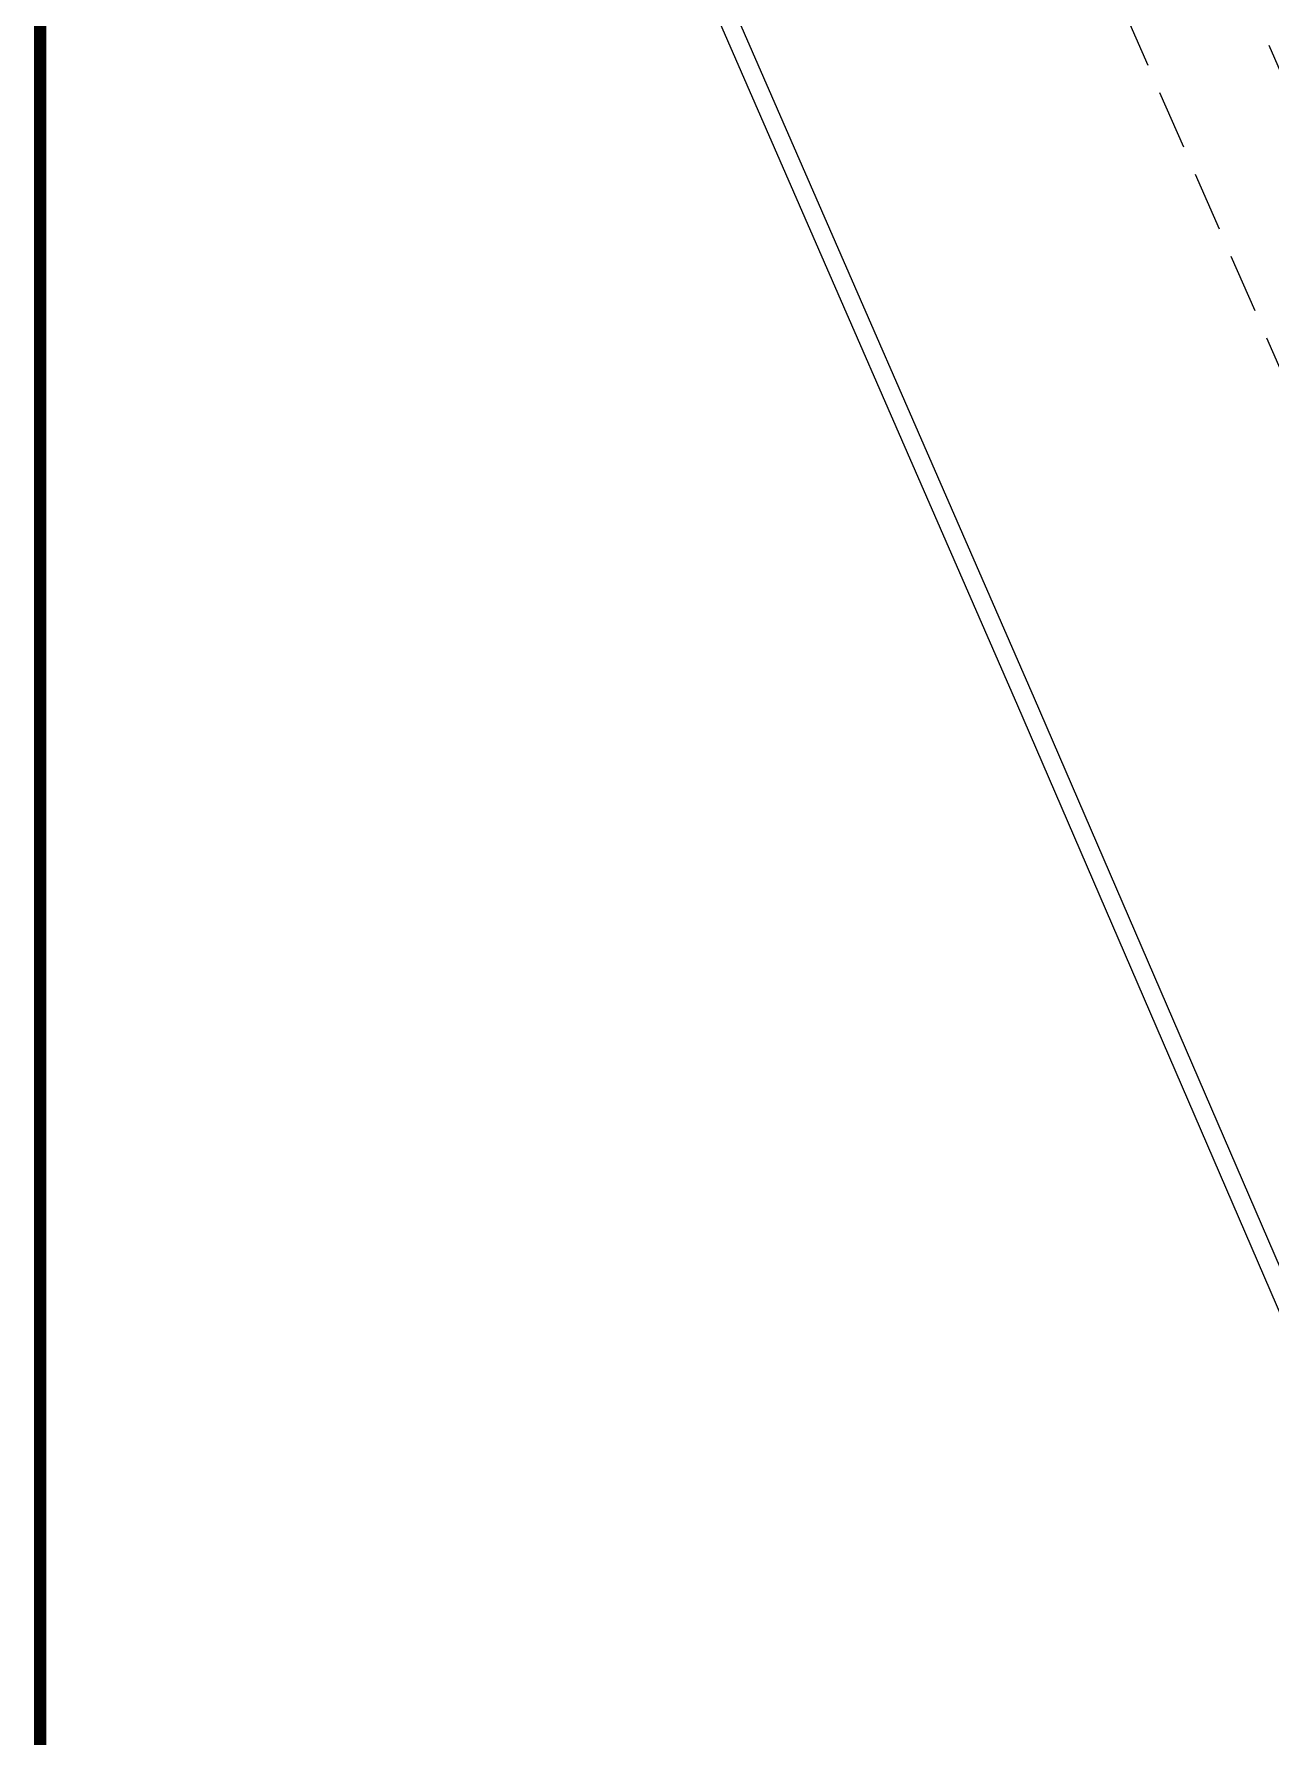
# Model space of a CAD drawing. Header units: inches. Extents: x 27644242 to 29005101, y -955243 to 216979.
# Drawn here: x 28689497 to 28705082, y -210432 to -188968 of the extents above; entities that cross this region are included whole.
import ezdxf

# ---------------------------------------------------------------- set-up
doc = ezdxf.new("R2010")
doc.units = ezdxf.units.IN
doc.header["$MEASUREMENT"] = 0
doc.linetypes.add('01-Xref Col Podium Lvl-1$0$HIDDEN', pattern=[0.375, 0.25, -0.125])
doc.layers.get('Defpoints').update_dxf_attribs({"color": 8})
doc.layers.add('RVA Site Boundary', color=17, linetype='Continuous', lineweight=15)

msp = doc.modelspace()

# ---------------------------------------------------------------- linework, layer by layer
at = {"layer": 'Defpoints', "linetype": 'Continuous', "const_width": 154.4}
msp.add_lwpolyline([(28798160.5, -163914.1), (28798160.5, -238164.1), (28689573.8, -238164.1), (28689573.8, -163914.1)], close=True, dxfattribs=at)
at = {"layer": 'Defpoints', "color": 1, "ltscale": 500}
msp.add_lwpolyline([(28689580.5, -214486.1), (28798167.2, -214486.1), (28798167.2, -166190.9), (28689580.5, -166190.9)], close=True, dxfattribs=at)
at = {"layer": 'RVA Site Boundary', "ltscale": 500}
msp.add_lwpolyline([(28749606.4, -201316.4), (28742304.8, -201733.2), (28734332.8, -202458.9), (28734049.9, -202518.9), (28733451.4, -202660.8), (28714532.9, -207638), (28712893.1, -208103.6), (28712617.9, -208181.1), (28711492, -208443.1), (28711137.2, -208524.7), (28707523.8, -209540.3), (28707182.4, -209688.1), (28706827.5, -208866.2), (28701891.2, -197433.6), (28694440.8, -180338.6), (28690189.5, -170728.8), (28698006.8, -170626.2), (28714624.7, -170461.5), (28721195.2, -170520.7), (28728662, -170498.6), (28742984.3, -170503.9), (28767244.1, -170522.9)], dxfattribs=at)
msp.add_lwpolyline([(28749606.4, -201316.4), (28742304.8, -201733.2), (28734332.8, -202458.9), (28734049.9, -202518.9), (28733451.4, -202660.8), (28714532.9, -207638), (28712893.1, -208103.6), (28712617.9, -208181.1), (28711492, -208443.1), (28711137.2, -208524.7), (28707523.8, -209540.3), (28707182.4, -209688.1), (28706827.5, -208866.2), (28701891.2, -197433.6), (28694440.8, -180338.6), (28690189.5, -170728.8), (28698006.8, -170626.2), (28714624.7, -170461.5), (28721195.2, -170520.7), (28728662, -170498.6), (28742984.3, -170503.9), (28767244.1, -170522.9)], dxfattribs=at)
at = {"layer": 'RVA Site Boundary', "color": 5, "ltscale": 500}
for points in [[(28749606.4, -201316.4), (28742304.8, -201733.2), (28734332.8, -202458.9), (28734049.9, -202518.9), (28733451.4, -202660.8), (28714532.9, -207638), (28712893.1, -208103.6), (28712617.9, -208181.1), (28711492, -208443.1), (28711137.2, -208524.7), (28707523.8, -209540.3), (28707182.4, -209688.1), (28706827.5, -208866.2), (28701891.2, -197433.6), (28694440.8, -180338.6), (28690189.5, -170728.8), (28698006.8, -170626.2), (28714624.7, -170461.5), (28721195.2, -170520.7), (28728662, -170498.6), (28742984.3, -170503.9), (28767244.1, -170522.9)], [(28749589.4, -201086.9), (28742287.8, -201503.8), (28734298.4, -202231.1), (28733999.5, -202294.5), (28733395.6, -202437.7), (28714472.3, -207416.2), (28712830.5, -207882.3), (28712560.7, -207958.3), (28711440.1, -208219), (28711080.2, -208301.8), (28707446.6, -209323.1), (28707302.3, -209385.6), (28707038.7, -208775), (28702102.2, -197342), (28694651.4, -180246.1), (28690540.8, -170954.3), (28698009.5, -170856.2), (28714624.8, -170691.5), (28721194.5, -170750.7), (28728662.3, -170728.6), (28742984.1, -170733.9), (28767243.5, -170752.9)]]:
    msp.add_lwpolyline(points, dxfattribs=at)
at = {"layer": 'RVA Site Boundary', "linetype": '01-Xref Col Podium Lvl-1$0$HIDDEN', "ltscale": 3000}
for points in [[(28749256.9, -196598.6), (28741955.5, -197015.5), (28733624.9, -197773.8), (28733013.3, -197903.6), (28732304, -198071.7), (28713285.1, -203075.3), (28711605.9, -203552.1), (28711440.2, -203598.8), (28710425.7, -203834.8), (28709966.3, -203940.6), (28709865.1, -203969), (28706230.5, -195551.2), (28698771.7, -178436.9), (28697412.5, -175364.4), (28698061.3, -175355.9), (28714626.9, -175191.7), (28721180.9, -175250.7), (28728668.1, -175228.7), (28742981.5, -175233.9), (28767232.3, -175252.9)], [(28749146.1, -195102.5), (28741844.7, -195519.4), (28733400.5, -196288), (28732684.5, -196440), (28731940.1, -196616.4), (28712889.4, -201628.4), (28711197.7, -202108.7), (28711066.7, -202145.6), (28710744.1, -202220.7), (28707606.6, -194954.2), (28700145.1, -177833.8), (28699705.3, -176839.7), (28714627.6, -176691.8), (28721176.3, -176750.8), (28728670, -176728.7), (28742980.7, -176733.9), (28767228.6, -176752.9)]]:
    msp.add_lwpolyline(points, dxfattribs=at)

doc.saveas('drawing.dxf')
